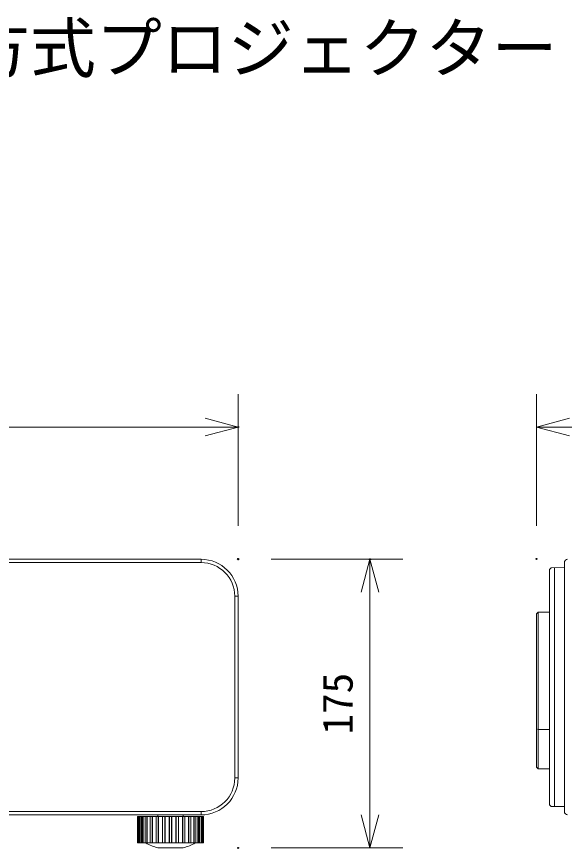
# Model space of a CAD drawing. Units: millimetres, scale not verified. Extents: x -62 to 63, y -57 to 57.
# Drawn here: x -20.3 to 12.9, y 6.3 to 56.7 of the extents above; entities that cross this region are included whole.
import ezdxf
from ezdxf.enums import TextEntityAlignment as Align

# ---------------------------------------------------------------- set-up
doc = ezdxf.new("R2010")
doc.units = ezdxf.units.MM
doc.header["$LTSCALE"] = 0.125
doc.header["$PDMODE"] = 32
doc.header["$PDSIZE"] = 0.0625
for name, color, linetype, lineweight in [('0-0_0', 7, 'Continuous', 9), ('0-4_GAIKEI', 1, 'Continuous', 18), ('0-5_SUNPO', 7, 'Continuous', 9)]:
    doc.layers.add(name, color=color, linetype=linetype, lineweight=lineweight)
doc.layers.add('0-2_MOJI1', color=7, linetype='Continuous')
doc.layers.add('0-6_Defpoints', color=7, linetype='Continuous')
doc.styles.add('ＭＳ ゴシック', font='')
doc.styles.get('ＭＳ ゴシック').set_extended_font_data('MS Gothic')

# ---------------------------------------------------------------- blocks, each defined once
blk = doc.blocks.new('_OPEN30')
at = {"layer": '0-0_0'}
blk.add_line((0, 0), (-1, 0), dxfattribs=at)
blk.add_lwpolyline([(-1, 0.26795), (0, 0), (-1, -0.26795)], dxfattribs=at)
blk = doc.blocks.new('D1')
at = {"layer": '0-5_SUNPO'}
for p, q in [((-56.8918, 20.5429), (-56.8918, 28.5429)), ((-7.0918, 20.5429), (-7.0918, 28.5429)), ((-54.8918, 26.5429), (-9.0918, 26.5429))]:
    blk.add_line(p, q, dxfattribs=at)
at = {"layer": '0-6_Defpoints'}
for p in [(-7.0918, 26.5429), (-56.8918, 18.5429), (-7.0918, 18.5429)]:
    blk.add_point(p, dxfattribs=at)
at = {"layer": '0-5_SUNPO', "xscale": 2, "yscale": 2, "rotation": 180}
blk.add_blockref('_OPEN30', (-56.8918, 26.5429), dxfattribs=at)
at = {"layer": '0-5_SUNPO', "xscale": 2, "yscale": 2}
blk.add_blockref('_OPEN30', (-7.0918, 26.5429), dxfattribs=at)
at = {"layer": '0-5_SUNPO', "style": 'ＭＳ ゴシック'}
blk.add_text('498', height=1.833, dxfattribs=at).set_placement((-33.8668, 27.0429), align=Align.BOTTOM_LEFT)
blk = doc.blocks.new('D2')
at = {"layer": '0-5_SUNPO'}
for p, q in [((-5.0918, 18.5191), (2.9082, 18.5191)), ((0.9082, 3.0191), (0.9082, 16.5191)), ((-5.0918, 1.0191), (2.9082, 1.0191))]:
    blk.add_line(p, q, dxfattribs=at)
at = {"layer": '0-6_Defpoints'}
for p in [(-7.0918, 18.5191), (0.9082, 18.5191), (-7.0918, 1.0191)]:
    blk.add_point(p, dxfattribs=at)
at = {"layer": '0-5_SUNPO', "xscale": 2, "yscale": 2}
for p, rotation in [((0.9082, 18.5191), 90), ((0.9082, 1.0191), 270)]:
    blk.add_blockref('_OPEN30', p, dxfattribs=dict(at, rotation=rotation))
at = {"layer": '0-5_SUNPO', "style": 'ＭＳ ゴシック'}
blk.add_text('175', height=1.833, rotation=90, dxfattribs=at).set_placement((0.4082, 7.8941), align=Align.BOTTOM_LEFT)
blk = doc.blocks.new('D3')
at = {"layer": '0-5_SUNPO'}
for p, q in [((11.0143, 20.5429), (11.0143, 28.5429)), ((55.0143, 20.5429), (55.0143, 28.5429)), ((13.0143, 26.5429), (53.0143, 26.5429))]:
    blk.add_line(p, q, dxfattribs=at)
at = {"layer": '0-6_Defpoints'}
for p in [(55.0143, 26.5429), (11.0143, 18.5429), (55.0143, 18.5429)]:
    blk.add_point(p, dxfattribs=at)
at = {"layer": '0-5_SUNPO', "xscale": 2, "yscale": 2, "rotation": 180}
blk.add_blockref('_OPEN30', (11.0143, 26.5429), dxfattribs=at)
at = {"layer": '0-5_SUNPO', "xscale": 2, "yscale": 2}
blk.add_blockref('_OPEN30', (55.0143, 26.5429), dxfattribs=at)
at = {"layer": '0-5_SUNPO', "style": 'ＭＳ ゴシック'}
blk.add_text('440', height=1.833, dxfattribs=at).set_placement((31.1393, 27.0429), align=Align.BOTTOM_LEFT)

msp = doc.modelspace()

# ---------------------------------------------------------------- linework, layer by layer
at = {"layer": '0-4_GAIKEI'}
for p, q in [((-9.0946, 23.6304), (-9.0946, 23.8304)), ((-9.0946, 23.6304), (-42.5053, 23.6304)), ((12.3354, 8.843), (12.3354, 23.3178)), ((-7.0547, 21.5904), (-6.8547, 21.5904)), ((-7.0547, 10.5704), (-7.0547, 21.5904)), ((11.3515, 13.5054), (11.3515, 20.6304)), ((11.2515, 13.5554), (11.3515, 13.5054)), ((11.3515, 11.1304), (11.3515, 13.5054)), ((11.3515, 13.5054), (12.0354, 13.5054)), ((-7.0547, 10.5704), (-6.8547, 10.5704)), ((-54.4146, 8.5304), (-9.0946, 8.5304)), ((-12.9352, 8.2304), (-12.9352, 6.6304)), ((-12.907, 8.2304), (-12.907, 6.6304)), ((-12.8771, 8.2304), (-12.8771, 6.6304)), ((-12.834, 8.2304), (-12.834, 6.6304)), ((-12.8049, 8.2304), (-12.8049, 6.6304)), ((-12.7205, 8.2304), (-12.7205, 6.6304)), ((-12.6508, 8.2304), (-12.6508, 6.6304)), ((-12.622, 8.2304), (-12.622, 6.6304)), ((-12.4867, 8.2304), (-12.4867, 6.6304)), ((-12.3934, 8.2304), (-12.3934, 6.6304)), ((-12.3662, 8.2304), (-12.3662, 6.6304)), ((-12.1859, 8.2304), (-12.1859, 6.6304)), ((-12.0731, 8.2304), (-12.0731, 6.6304)), ((-12.0486, 8.2304), (-12.0486, 6.6304)), ((-11.8313, 8.2304), (-11.8313, 6.6304)), ((-11.7039, 8.2304), (-11.7039, 6.6304)), ((-11.6833, 8.2304), (-11.6833, 6.6304)), ((-11.443, 8.2304), (-11.443, 6.6304)), ((-11.4384, 8.2304), (-11.4384, 6.6304)), ((-11.302, 8.2304), (-11.302, 6.6304)), ((-11.2861, 8.2304), (-11.2861, 6.6304)), ((-11.0348, 8.2304), (-11.0348, 6.6304)), ((-11.0244, 8.2304), (-11.0244, 6.6304)), ((-10.8849, 8.2304), (-10.8849, 6.6304)), ((-10.8745, 8.2304), (-10.8745, 6.6304)), ((-10.6232, 8.2304), (-10.6232, 6.6304)), ((-10.6073, 8.2304), (-10.6073, 6.6304)), ((-10.4709, 8.2304), (-10.4709, 6.6304)), ((-10.4663, 8.2304), (-10.4663, 6.6304)), ((-10.226, 8.2304), (-10.226, 6.6304)), ((-10.2054, 8.2304), (-10.2054, 6.6304)), ((-10.078, 8.2304), (-10.078, 6.6304)), ((-9.8606, 8.2304), (-9.8606, 6.6304)), ((-9.8362, 8.2304), (-9.8362, 6.6304)), ((-9.7234, 8.2304), (-9.7234, 6.6304)), ((-9.5431, 8.2304), (-9.5431, 6.6304)), ((-9.5159, 8.2304), (-9.5159, 6.6304)), ((-9.4226, 8.2304), (-9.4226, 6.6304)), ((-9.2873, 8.2304), (-9.2873, 6.6304)), ((-9.2585, 8.2304), (-9.2585, 6.6304)), ((-9.1888, 8.2304), (-9.1888, 6.6304)), ((-9.1043, 8.2304), (-9.1043, 6.6304)), ((-9.0946, 8.5304), (-9.0946, 8.3304)), ((-9.0752, 8.2304), (-9.0752, 6.6304)), ((-9.0321, 8.2304), (-9.0321, 6.6304)), ((-9.0023, 8.2304), (-9.0023, 6.6304)), ((-8.9741, 8.2304), (-8.9741, 6.6304))]:
    msp.add_line(p, q, dxfattribs=at)
at = {"layer": '0-4_GAIKEI', "color": 7}
for p, q in [((12.1349, 23.3142), (12.0354, 23.213)), ((12.0354, 23.213), (12.0354, 15.4588)), ((12.1349, 23.3142), (12.9354, 23.3287)), ((-6.8547, 21.5904), (-6.8547, 10.5704)), ((11.3515, 20.6304), (11.2515, 20.5304)), ((11.2515, 13.5554), (11.2515, 20.5304)), ((12.0354, 20.6304), (11.3515, 20.6304)), ((12.0354, 15.4588), (12.0354, 8.9479)), ((11.2515, 11.2304), (11.2515, 13.5554)), ((11.2515, 11.2304), (11.3515, 11.1304)), ((11.3515, 11.1304), (12.0354, 11.1304)), ((-6.9014, 10.1304), (-6.8983, 10.1304)), ((12.0354, 8.9479), (12.1349, 8.8466)), ((12.1349, 8.8466), (12.9354, 8.8322)), ((-9.0946, 8.3304), (-54.4146, 8.3304)), ((-12.9352, 8.2304), (-12.9498, 8.2304)), ((-12.9498, 8.2304), (-12.9498, 6.6304)), ((-12.907, 8.2304), (-12.9352, 8.2304)), ((-12.8771, 8.2304), (-12.907, 8.2304)), ((-12.8341, 8.2304), (-12.8771, 8.2304)), ((-12.8049, 8.2304), (-12.834, 8.2304)), ((-12.7205, 8.2304), (-12.805, 8.2304)), ((-12.6508, 8.2304), (-12.7205, 8.2304)), ((-12.622, 8.2304), (-12.6508, 8.2304)), ((-12.4867, 8.2304), (-12.622, 8.2304)), ((-12.3934, 8.2304), (-12.4867, 8.2304)), ((-12.3662, 8.2304), (-12.3934, 8.2304)), ((-12.1859, 8.2304), (-12.3662, 8.2304)), ((-12.0731, 8.2304), (-12.1859, 8.2304)), ((-12.0486, 8.2304), (-12.0731, 8.2304)), ((-11.8313, 8.2304), (-12.0486, 8.2304)), ((-11.7039, 8.2304), (-11.8313, 8.2304)), ((-11.7228, 8.3304), (-11.7228, 8.2304)), ((-11.6833, 8.2304), (-11.7039, 8.2304)), ((-11.443, 8.2304), (-11.6833, 8.2304)), ((-11.4384, 8.2304), (-11.443, 8.2304)), ((-11.302, 8.2304), (-11.4384, 8.2304)), ((-11.2861, 8.2304), (-11.302, 8.2304)), ((-11.0348, 8.2304), (-11.2861, 8.2304)), ((-11.0244, 8.2304), (-11.0348, 8.2304)), ((-10.8849, 8.2304), (-11.0244, 8.2304)), ((-10.8745, 8.2304), (-10.8849, 8.2304)), ((-10.6232, 8.2304), (-10.8745, 8.2304)), ((-10.6073, 8.2304), (-10.6232, 8.2304)), ((-10.4709, 8.2304), (-10.6073, 8.2304)), ((-10.4663, 8.2304), (-10.4709, 8.2304)), ((-10.226, 8.2304), (-10.4663, 8.2304)), ((-10.2053, 8.2304), (-10.226, 8.2304)), ((-10.078, 8.2304), (-10.2054, 8.2304)), ((-10.1865, 8.2304), (-10.1865, 8.3304)), ((-9.8607, 8.2304), (-10.078, 8.2304)), ((-9.8362, 8.2304), (-9.8606, 8.2304)), ((-9.7234, 8.2304), (-9.8362, 8.2304)), ((-9.5431, 8.2304), (-9.7234, 8.2304)), ((-9.5159, 8.2304), (-9.5431, 8.2304)), ((-9.4226, 8.2304), (-9.5159, 8.2304)), ((-9.2873, 8.2304), (-9.4226, 8.2304)), ((-9.2585, 8.2304), (-9.2873, 8.2304)), ((-9.1888, 8.2304), (-9.2585, 8.2304)), ((-9.1043, 8.2304), (-9.1888, 8.2304)), ((-9.0752, 8.2304), (-9.1043, 8.2304)), ((-9.0321, 8.2304), (-9.0752, 8.2304)), ((-9.0023, 8.2304), (-9.0321, 8.2304)), ((-8.9741, 8.2304), (-9.0023, 8.2304)), ((-8.9595, 8.2304), (-8.9741, 8.2304)), ((-8.9595, 8.2304), (-8.9595, 6.6304)), ((-12.9498, 6.6304), (-12.9352, 6.6304)), ((-12.9352, 6.6304), (-12.907, 6.6304)), ((-12.907, 6.6304), (-12.8771, 6.6304)), ((-12.8771, 6.6304), (-12.8341, 6.6304)), ((-12.834, 6.6304), (-12.8049, 6.6304)), ((-12.8049, 6.6304), (-12.7205, 6.6304)), ((-12.7205, 6.6304), (-12.6508, 6.6304)), ((-12.7205, 6.6304), (-12.7205, 6.6304)), ((-12.6508, 6.6304), (-12.622, 6.6304)), ((-12.622, 6.6304), (-12.4867, 6.6304)), ((-12.4867, 6.6304), (-12.3934, 6.6304)), ((-12.4867, 6.6304), (-12.4867, 6.6304)), ((-12.3934, 6.6304), (-12.3662, 6.6304)), ((-12.3662, 6.6304), (-12.1859, 6.6304)), ((-12.1859, 6.6304), (-12.0731, 6.6304)), ((-12.1859, 6.6304), (-12.1859, 6.6304)), ((-12.0731, 6.6304), (-12.0486, 6.6304)), ((-12.0486, 6.6304), (-11.8313, 6.6304)), ((-11.8313, 6.6304), (-11.7039, 6.6304)), ((-11.7039, 6.6304), (-11.6833, 6.6304)), ((-11.6833, 6.6304), (-11.443, 6.6304)), ((-11.443, 6.6304), (-11.4384, 6.6304)), ((-11.4384, 6.6304), (-11.302, 6.6304)), ((-11.302, 6.6304), (-11.2861, 6.6304)), ((-11.2861, 6.6304), (-11.0348, 6.6304)), ((-11.0348, 6.6304), (-11.0244, 6.6304)), ((-11.0244, 6.6304), (-10.8849, 6.6304)), ((-10.8849, 6.6304), (-10.8745, 6.6304)), ((-10.8745, 6.6304), (-10.6232, 6.6304)), ((-10.6232, 6.6304), (-10.6073, 6.6304)), ((-10.6073, 6.6304), (-10.4709, 6.6304)), ((-10.4709, 6.6304), (-10.4663, 6.6304)), ((-10.4663, 6.6304), (-10.226, 6.6304)), ((-10.226, 6.6304), (-10.2053, 6.6304)), ((-10.2054, 6.6304), (-10.078, 6.6304)), ((-10.078, 6.6304), (-9.8607, 6.6304)), ((-9.8606, 6.6304), (-9.8362, 6.6304)), ((-9.8362, 6.6304), (-9.7234, 6.6304)), ((-9.7234, 6.6304), (-9.5431, 6.6304)), ((-9.7234, 6.6304), (-9.7234, 6.6304)), ((-9.5431, 6.6304), (-9.5159, 6.6304)), ((-9.5159, 6.6304), (-9.4226, 6.6304)), ((-9.4226, 6.6304), (-9.2873, 6.6304)), ((-9.2873, 6.6304), (-9.2585, 6.6304)), ((-9.2585, 6.6304), (-9.1888, 6.6304)), ((-9.1888, 6.6304), (-9.1043, 6.6304)), ((-9.1043, 6.6304), (-9.0752, 6.6304)), ((-9.0752, 6.6304), (-9.0321, 6.6304)), ((-9.0321, 6.6304), (-9.0023, 6.6304)), ((-9.0023, 6.6304), (-8.9741, 6.6304)), ((-8.9741, 6.6304), (-8.9595, 6.6304)), ((-10.1865, 6.3304), (-11.7228, 6.3304))]:
    msp.add_line(p, q, dxfattribs=at)
for points in [[(-42.5157, 23.8304), (-42.4949, 23.8304), (-9.0946, 23.8304)], [(12.9354, 8.5304), (12.9354, 10.5704), (12.9354, 21.5904), (12.9354, 23.6304)]]:
    msp.add_lwpolyline(points, dxfattribs=at)
for centre, radius, start, end in [((-9.0946, 21.5904), 2.24, 0, 89.99998), ((13.1354, 23.6304), 0.2, 89.99996, 180), ((-9.0946, 10.5704), 2.24, 270, 359.99998), ((13.1354, 8.5304), 0.2, 180, 269.99998), ((-10.9547, 9.2304), 3, 240.0735, 255.16483), ((-10.9547, 9.2304), 3, 284.83512, 299.92645)]:
    msp.add_arc(centre, radius, start, end, dxfattribs=at)
at = {"layer": '0-4_GAIKEI'}
for centre, start, end in [((-9.0946, 21.5904), 0, 89.99998), ((-9.0946, 10.5704), 270, 359.99998)]:
    msp.add_arc(centre, 2.04, start, end, dxfattribs=at)

# ---------------------------------------------------------------- block references
at = {"layer": '0-5_SUNPO'}
for name in ['D1', 'D3', 'D2']:
    msp.add_blockref(name, (0.2371, 5.3113), dxfattribs=at)

# ---------------------------------------------------------------- texts
at = {"layer": '0-2_MOJI1', "style": 'ＭＳ ゴシック'}
msp.add_text('ＤＬＰ方式プロジェクター', height=2.933, dxfattribs=at).set_placement((-35.4857, 52.49), align=Align.BOTTOM_LEFT)

doc.saveas('drawing.dxf')
